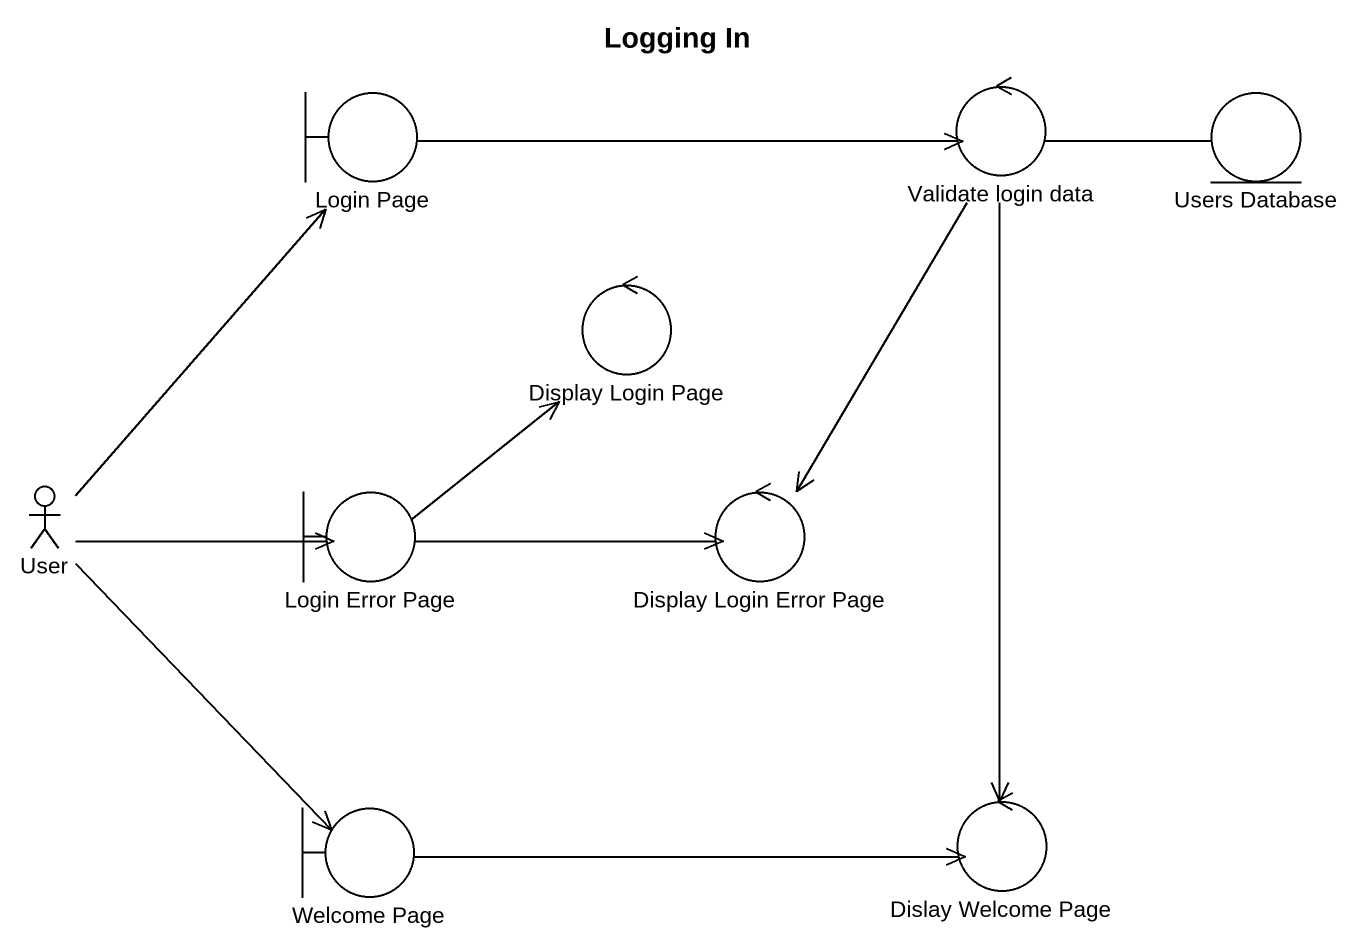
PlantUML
@startuml
title Logging In
boundary "Login Page" as Login_Page
control "Validate login data" as Validate_login_data
entity "Users Database" as Users_Database
control "Display Login Page" as Display_Login_Page
actor User
boundary "Login Error Page" as Login_Error_Page
control "Display Login Error Page" as Display_Login_Error_Page
boundary "Welcome Page" as Welcome_Page
control "Dislay Welcome Page" as Dislay_Welcome_Page
Validate_login_data <-left- Login_Page
Users_Database -left- Validate_login_data
Display_Login_Page <-- Login_Error_Page
User -up-> Login_Page
User -right-> Login_Error_Page
User --> Welcome_Page
Login_Error_Page -right-> Display_Login_Error_Page
Display_Login_Error_Page <-up- Validate_login_data
Welcome_Page -right-> Dislay_Welcome_Page
Dislay_Welcome_Page <-up- Validate_login_data
@enduml
